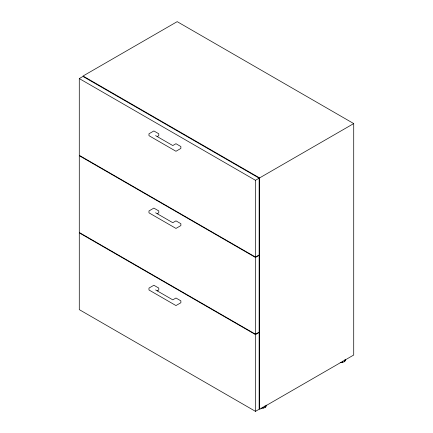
<?xml version="1.0" encoding="UTF-8"?>
<svg xmlns="http://www.w3.org/2000/svg" width="433" height="433" viewBox="0 0 433 433"><rect width="100%" height="100%" fill="white"/><g stroke="black" fill="none" stroke-linecap="round" stroke-linejoin="round"><path stroke-width="0.65" d="M340.181 362.394L342.422 362.394L344.359 361.744L345.48 360.624L345.48 359.33M260.899 408.162L263.14 408.162L265.083 407.518L266.203 406.398L266.203 405.104M79.282 78.573L82.957 76.446L259.151 178.169L259.151 254.923L255.475 257.05L79.282 155.323L79.282 78.573L255.475 180.296L259.151 178.169M157.184 136.595L158.781 135.675L158.781 133.786L153.877 130.955L148.974 133.786L148.974 135.675L175.971 151.269L180.875 148.438L180.875 146.543L175.971 143.713L172.783 145.553L155.593 135.626M157.184 213.75L158.781 212.83L158.781 210.936L153.877 208.105L148.974 210.936L148.974 212.83L175.971 228.418L180.875 225.588L180.875 223.693L175.971 220.862L172.783 222.703L155.593 212.776M259.567 177.931L353.718 123.573L353.718 355.022L259.567 409.38L259.567 177.931L83.033 76.008L177.184 21.65L353.718 123.573M157.184 290.9L158.781 289.98L158.781 288.086L153.877 285.255L148.974 288.086L148.974 289.98L175.971 305.568L180.875 302.737L180.875 300.843L175.971 298.012L172.783 299.853L155.593 289.926M255.475 257.446L259.151 255.324L259.151 332.079L255.475 334.2L79.282 232.478L79.282 155.723L255.475 257.446L255.475 334.2M255.475 334.595L259.151 332.474L259.151 409.228L255.475 411.35L79.282 309.627L79.282 232.873L255.475 334.595L255.475 411.35M345.48 359.385L345.48 360.624M344.359 359.888L344.359 361.744M342.422 361.154L342.422 362.394M265.083 405.661L265.083 407.518M263.14 406.928L263.14 408.162M255.475 180.296L255.475 257.05"/></g></svg>
